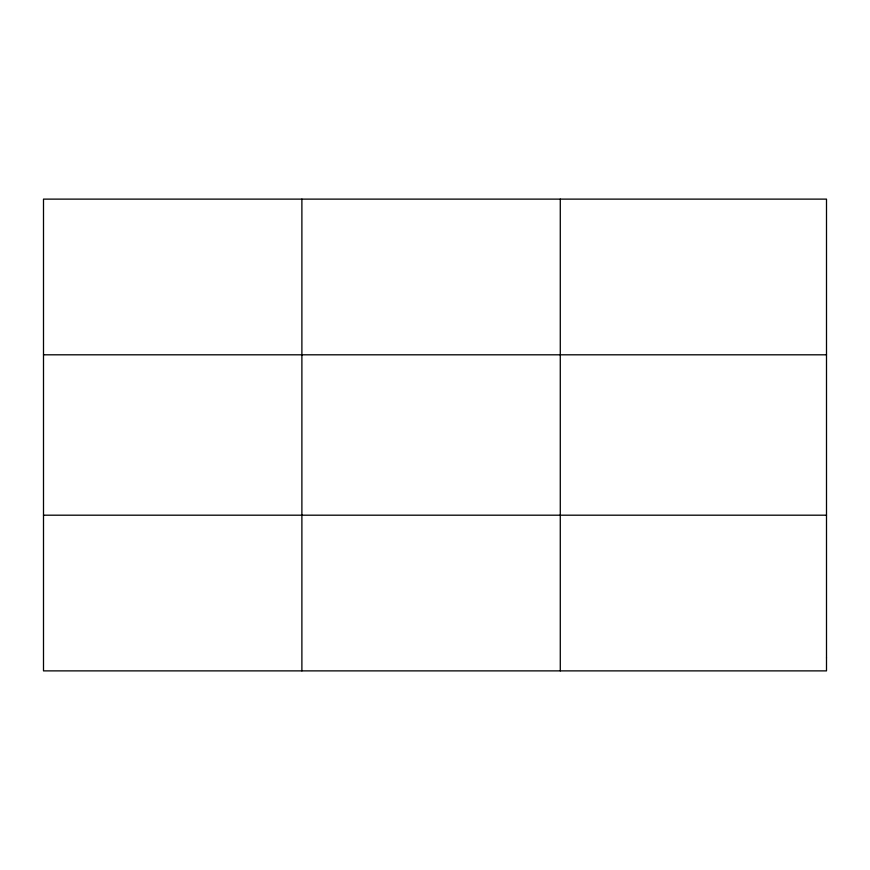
<?xml version="1.0" encoding="UTF-8"?>
<svg xmlns="http://www.w3.org/2000/svg" width="870" height="870" viewBox="0 0 870 870"><rect width="100%" height="100%" fill="white"/><g stroke="black" fill="none" stroke-linecap="round" stroke-linejoin="round"><path stroke-width="1.3" d="M301.89 199.121L301.89 670.879M560.28 199.121L560.28 670.879M43.5 354.808L826.5 354.808M43.5 515.192L826.5 515.192M826.5 657.905L826.5 670.879L43.5 670.879L43.5 199.121L826.5 199.121L826.5 657.905"/></g></svg>
